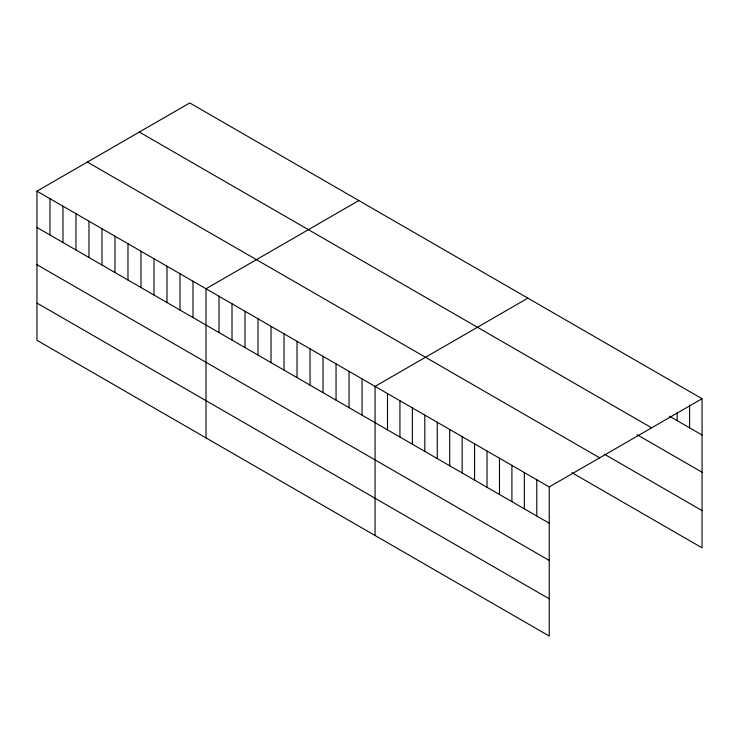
<?xml version="1.0" encoding="UTF-8"?>
<svg xmlns="http://www.w3.org/2000/svg" width="739" height="739" viewBox="0 0 739 739"><rect width="100%" height="100%" fill="white"/><g stroke="black" fill="none" stroke-linecap="round" stroke-linejoin="round"><path stroke-width="1.11" d="M36.95 191.17L549.234 486.936L549.234 636.057L36.95 340.291L36.95 191.17L189.766 102.943L702.05 398.709L702.05 547.83L571.894 472.683M358.821 200.546L206.005 288.773L206.005 437.894M527.877 298.15L375.061 386.377L375.061 535.498M549.234 486.936L702.05 398.709M669.516 416.214L702.05 435.003M139.338 132.059L651.622 427.826M636.972 434.661L702.05 472.23M604.437 454.236L702.05 510.594M87.378 162.053L599.662 457.82M36.95 227.464L549.234 523.221M36.95 264.691L549.234 560.458M36.95 303.055L549.234 598.821M689.607 405.138L689.607 427.816M677.164 412.695L677.164 420.63M536.791 479.75L536.791 516.044M524.357 472.572L524.357 508.857M511.915 465.385L511.915 501.679M499.472 458.208L499.472 494.493M487.029 451.021L487.029 487.315M474.586 443.834L474.586 480.128M462.143 436.657L462.143 472.942M449.709 429.47L449.709 465.764M437.266 422.292L437.266 458.577M424.823 415.106L424.823 451.4M412.38 407.928L412.38 444.213M399.938 400.741L399.938 437.035M387.504 393.554L387.504 429.849M362.055 378.867L362.055 415.161M349.048 371.357L349.048 407.651M336.042 363.856L336.042 400.141M323.045 356.346L323.045 392.631M310.038 348.836L310.038 385.13M297.032 341.326L297.032 377.62M284.025 333.816L284.025 370.11M271.028 326.315L271.028 362.6M258.022 318.805L258.022 355.099M245.015 311.295L245.015 347.589M232.009 303.784L232.009 340.079M219.012 296.284L219.012 332.568M192.999 281.263L192.999 317.558M179.993 273.753L179.993 310.047M166.996 266.252L166.996 302.537M153.989 258.742L153.989 295.027M140.983 251.232L140.983 287.526M127.976 243.722L127.976 280.016M114.979 236.221L114.979 272.506M101.973 228.711L101.973 264.996M88.966 221.201L88.966 257.495M75.96 213.691L75.96 249.985M62.963 206.19L62.963 242.475M49.956 198.68L49.956 234.965"/></g></svg>
